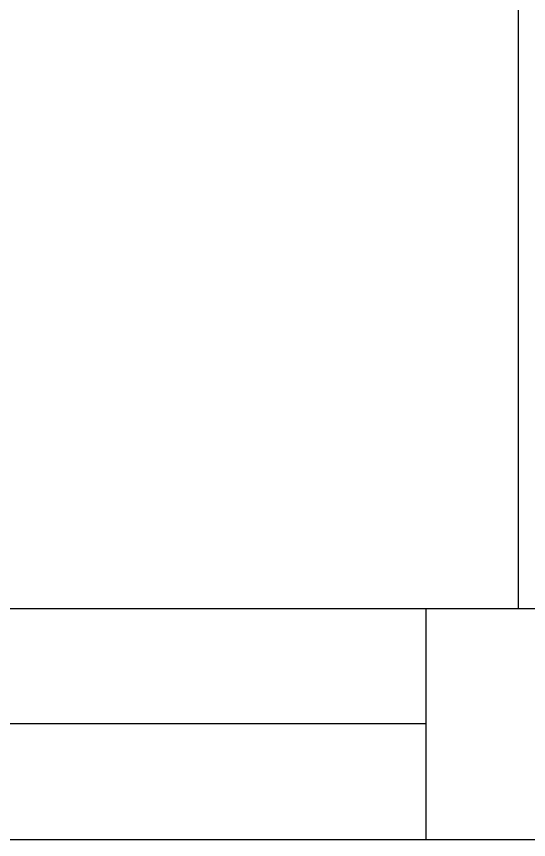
# Model space of a CAD drawing. Header units: metres. Extents: x 298 to 6408, y -126 to 1371.
# Drawn here: x 3081 to 3435, y -5 to 565 of the extents above; entities that cross this region are included whole.
import ezdxf

# ---------------------------------------------------------------- set-up
doc = ezdxf.new("R2010")
doc.units = ezdxf.units.M

msp = doc.modelspace()

# ---------------------------------------------------------------- linework, layer by layer
at = {"layer": 'Layer0'}
for p, q in [((3428.32, 155.27), (3428.32, 1215.27)), ((1978.32, 155.27), (3364.32, 155.27)), ((3364.32, 155.27), (3408.32, 155.27)), ((3364.32, 155.27), (3364.32, 75.27)), ((3408.32, 155.27), (3428.32, 155.27)), ((3428.32, 155.27), (3508.32, 155.27)), ((3364.32, 75.27), (1946.32, 75.27)), ((3364.32, 75.27), (3364.32, -4.73)), ((1946.32, -4.73), (3364.32, -4.73)), ((3364.32, -4.73), (3768.32, -4.73))]:
    msp.add_line(p, q, dxfattribs=at)

doc.saveas('drawing.dxf')
